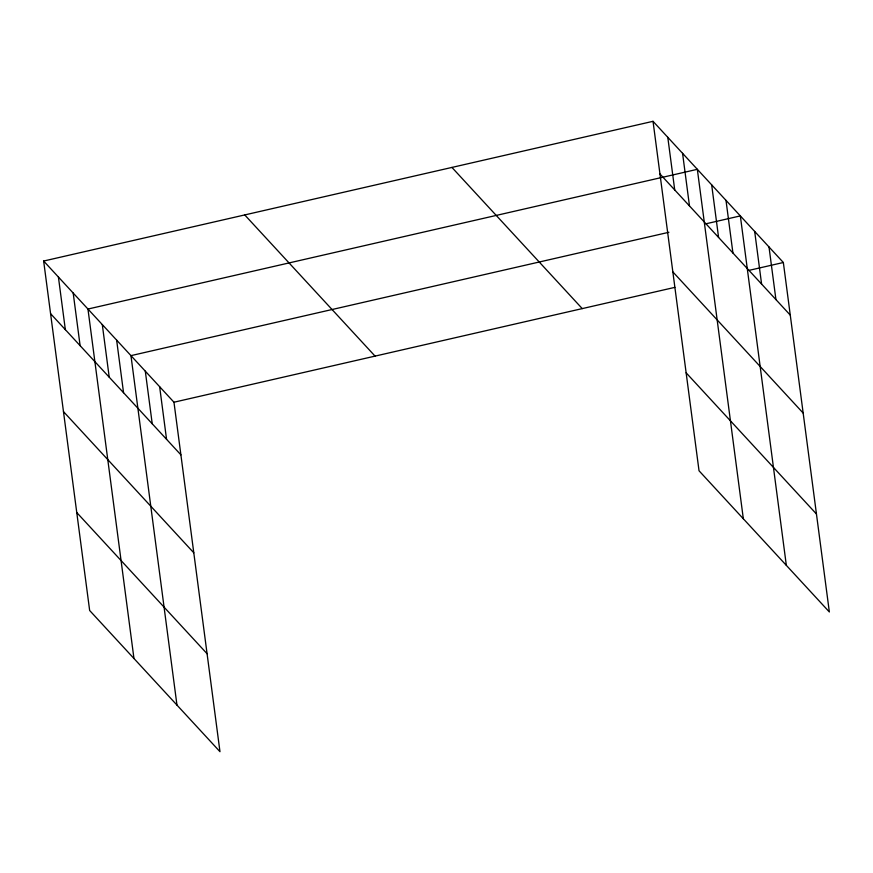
<?xml version="1.0" encoding="UTF-8"?>
<svg xmlns="http://www.w3.org/2000/svg" width="873" height="873" viewBox="0 0 873 873"><rect width="100%" height="100%" fill="white"/><g stroke="black" fill="none" stroke-linecap="round" stroke-linejoin="round"><path stroke-width="1.31" d="M43.65 261.038L173.967 402.224L219.974 751.686L89.657 610.5L43.65 261.038L653.026 121.314L783.343 262.5L829.35 611.962L699.033 470.776L653.026 121.314M668.893 232.283L130.961 355.638L176.968 705.1M705.941 223.794L740.337 215.904L786.344 565.366M173.967 402.224L674.862 287.37M748.947 270.379L783.343 262.5M659.944 173.934L790.272 315.12M672.843 271.885L803.171 413.071M686.134 372.815L816.451 514.001M451.93 167.42L582.247 308.606M244.746 214.933L375.063 356.119M50.579 313.658L180.897 454.844M63.478 411.62L193.795 552.805M76.759 512.549L207.087 653.724M769.004 246.972L775.933 299.581M754.676 231.432L761.594 284.052M725.998 200.375L732.927 252.995M711.67 184.847L718.588 237.467M743.338 518.78L697.331 169.318L87.955 309.042L133.962 658.504M682.566 153.31L689.484 205.93M667.79 137.312L674.72 189.932M159.639 386.695L166.557 439.315M145.3 371.167L152.229 423.787M116.633 340.099L123.551 392.719M102.294 324.57L109.223 377.191M73.19 293.044L80.12 345.664M58.415 277.036L65.344 329.656"/></g></svg>
